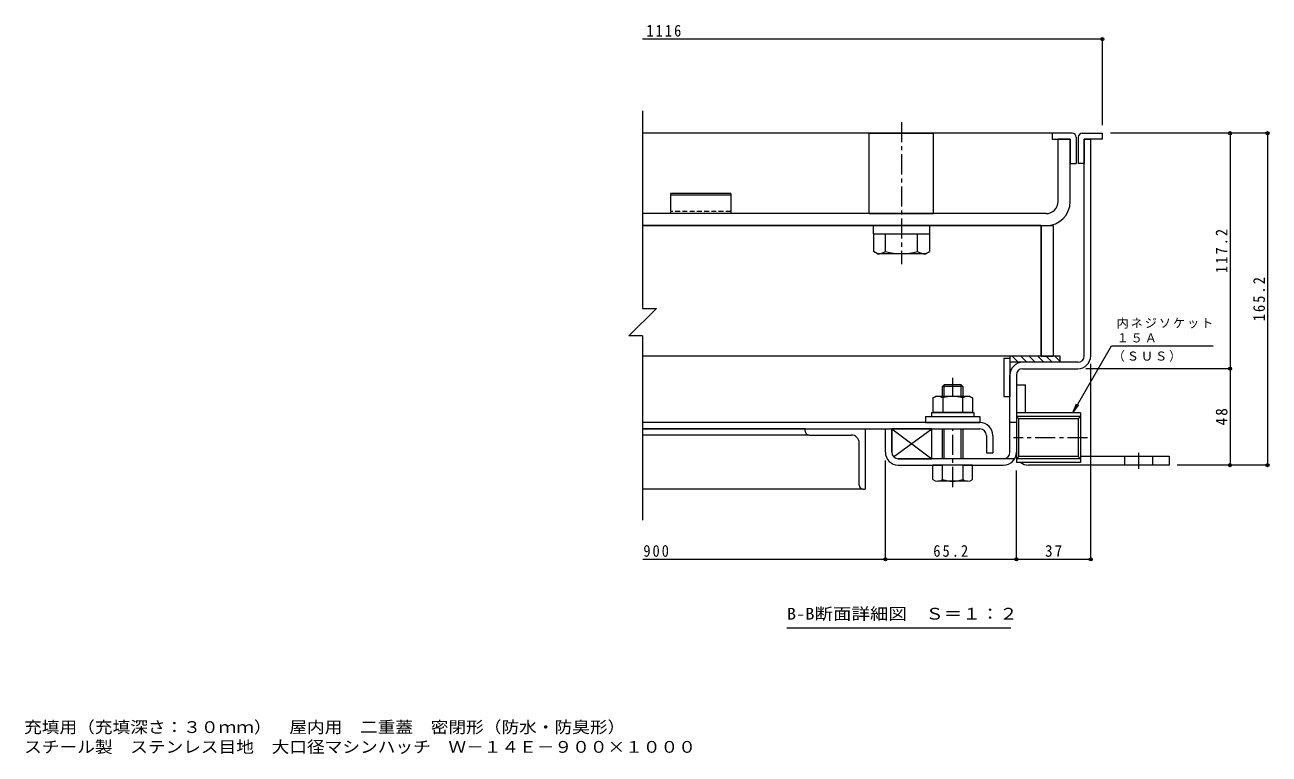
# Model space of a CAD drawing. Units: millimetres on the paper, enlarged 10 times, with parts at other scales. Extents: x -2620 to 2719, y -1962 to 1857.
# Drawn here: x -498 to 2599, y -1962 to -148 of the extents above; entities that cross this region are included whole.
import ezdxf
from ezdxf.enums import TextEntityAlignment as Align

# ---------------------------------------------------------------- set-up
doc = ezdxf.new("R2010")
doc.units = ezdxf.units.MM
doc.header["$LTSCALE"] = 10
doc.header["$PDMODE"] = 32
doc.header["$PDSIZE"] = 8
doc.linetypes.add('CHAIN1', pattern=[8, 5, -1, 1, -1])
doc.linetypes.add('DASHED1', pattern=[1.8, 1.2, -0.6])
for name, color, linetype, lineweight in [('D-1', 2, 'Continuous', 9), ('D-3', 4, 'Continuous', 9), ('D-5', 7, 'Continuous', 9), ('D-6', 6, 'Continuous', 9), ('D-7', 5, 'Continuous', 5), ('D-8', 5, 'Continuous', 5), ('D-9', 134, 'Continuous', 5), ('D-A', 3, 'Continuous', 9), ('D-B', 6, 'Continuous', 9), ('D-C', 2, 'Continuous', 9), ('D-E', 3, 'Continuous', 9), ('D-F', 7, 'Continuous', 9), ('F-5_F-5ﾚｲﾔ', 7, 'Continuous', 9)]:
    doc.layers.add(name, color=color, linetype=linetype, lineweight=lineweight)
doc.styles.add('ＭＳ ゴシック', font='')
doc.styles.get('ＭＳ ゴシック').set_extended_font_data('MS Gothic')

msp = doc.modelspace()

# ---------------------------------------------------------------- linework, layer by layer
at = {"layer": 'D-1'}
for p, q in [((2138.72, -971.21), (2138.72, -432.21)), ((2138.72, -432.21), (2154.72, -432.21)), ((2154.72, -971.21), (2154.72, -432.21)), ((2122.72, -987.21), (1985.72, -987.21)), ((1953.72, -1211.21), (1953.72, -1019.21)), ((1969.72, -1019.21), (1969.72, -1211.21)), ((1985.72, -1003.21), (2122.72, -1003.21)), ((2129.72, -1113.33), (1969.72, -1113.33)), ((1969.72, -1113.33), (1969.72, -1236.33)), ((2129.72, -1113.33), (2129.72, -1236.33)), ((1969.72, -1137.21), (1953.72, -1137.21)), ((2123.91, -1128.25), (1975.53, -1128.25)), ((1975.53, -1221.4), (1975.53, -1128.25)), ((2129.72, -1122.44), (2123.91, -1128.25)), ((2123.91, -1128.25), (2123.91, -1221.4)), ((1659.72, -1211.21), (1659.72, -1153.21)), ((1965.43, -1227.21), (1675.72, -1227.21)), ((1969.72, -1227.21), (1975.53, -1221.4)), ((2129.72, -1227.21), (1969.72, -1227.21)), ((2129.72, -1236.33), (1969.72, -1236.33)), ((2123.91, -1221.4), (1975.53, -1221.4)), ((2129.72, -1227.21), (2123.91, -1221.4)), ((1675.72, -1243.21), (1786.22, -1243.21)), ((1836.22, -1243.21), (1937.72, -1243.21))]:
    msp.add_line(p, q, dxfattribs=at)
for points in [[(2129.72, -1122.44), (1969.72, -1122.44), (1975.53, -1128.25)], [(1643.72, -1211.21), (1643.72, -1153.21), (1659.72, -1153.21)]]:
    msp.add_lwpolyline(points, dxfattribs=at)
for centre, radius, start, end in [((1985.72, -1019.21), 32, 90, 180), ((2122.72, -971.21), 16, 270, 0), ((2122.72, -971.21), 32, 270, 0), ((1985.72, -1019.21), 16, 90, 180), ((1675.72, -1211.21), 32, 180, 270), ((1675.72, -1211.21), 16, 180, 270), ((1937.72, -1211.21), 32, 270, 0), ((1937.72, -1211.21), 16, 270, 0)]:
    msp.add_arc(centre, radius, start, end, dxfattribs=at)
at = {"layer": 'D-3'}
for p, q in [((2058.72, -417.21), (1039.46, -417.21)), ((2058.72, -432.21), (2103.72, -432.21)), ((2103.72, -432.21), (2103.72, -492.21)), ((2118.72, -427.21), (2118.72, -492.21)), ((2123.72, -427.21), (2123.72, -492.21)), ((2133.72, -417.21), (2183.72, -417.21)), ((2183.72, -432.21), (2138.72, -432.21)), ((2138.72, -432.21), (2138.72, -492.21)), ((2183.72, -417.21), (2183.72, -432.21)), ((2103.72, -492.21), (2118.72, -492.21)), ((2138.72, -492.21), (2123.72, -492.21)), ((1108.72, -567.21), (1108.72, -617.21)), ((1258.72, -567.21), (1108.72, -567.21)), ((1258.72, -571.54), (1108.72, -571.54))]:
    msp.add_line(p, q, dxfattribs=at)
at = {"layer": 'D-3', "linetype": 'DASHED1'}
msp.add_line((1258.72, -612.21), (1108.72, -612.21), dxfattribs=at)
at = {"layer": 'D-3'}
for points in [[(2108.72, -417.21), (2058.72, -417.21), (2058.72, -432.21)], [(1258.72, -567.21), (1258.72, -617.21), (1108.72, -617.21)]]:
    msp.add_lwpolyline(points, dxfattribs=at)
for centre, start, end in [((2108.72, -427.21), 0, 90), ((2133.72, -427.21), 90, 180)]:
    msp.add_arc(centre, 10, start, end, dxfattribs=at)
at = {"layer": 'D-5'}
for p, q in [((2110.12, -1113.33), (2206.62, -946.17)), ((2206.62, -946.17), (2459.36, -946.17)), ((2110.12, -1113.33), (2119.68, -1090.23)), ((2110.12, -1113.33), (2125.33, -1093.49)), ((1955.89, -1648.9), (1398.39, -1648.9))]:
    msp.add_line(p, q, dxfattribs=at)
at = {"layer": 'D-6'}
for p, q in [((1938.72, -977.21), (1953.72, -977.21)), ((1938.72, -977.21), (1938.72, -1072.21)), ((1953.72, -972.21), (1953.72, -1072.21)), ((2078.72, -987.21), (1953.72, -987.21)), ((1974.41, -987.21), (1959.41, -972.21)), ((1995.63, -987.21), (1980.63, -972.21)), ((2016.84, -987.21), (2001.84, -972.21)), ((2038.05, -987.21), (2023.05, -972.21)), ((2059.27, -987.21), (2044.27, -972.21)), ((2078.72, -985.45), (2065.48, -972.21)), ((1938.72, -1072.21), (1953.72, -1072.21)), ((1659.72, -1153.21), (1659.72, -1211.21)), ((1664.24, -1222.35), (1759.72, -1153.21)), ((1675.72, -1227.21), (1759.72, -1227.21))]:
    msp.add_line(p, q, dxfattribs=at)
msp.add_lwpolyline([(2078.72, -987.21), (2078.72, -972.21), (1953.72, -972.21)], dxfattribs=at)
msp.add_lwpolyline([(1759.72, -1227.21), (1759.72, -1153.21), (1659.72, -1153.21)], close=True, dxfattribs=at)
at = {"layer": 'D-7'}
for p, q in [((1790.28, -1043.21), (1786.22, -1047.27)), ((1836.22, -1047.27), (1786.22, -1047.27)), ((1786.22, -1070.71), (1786.22, -1047.27)), ((1832.16, -1043.21), (1790.28, -1043.21)), ((1790.28, -1070.71), (1790.28, -1043.21)), ((1832.16, -1043.21), (1836.22, -1047.27)), ((1832.16, -1070.71), (1832.16, -1043.21)), ((1836.22, -1047.27), (1836.22, -1070.71)), ((1836.22, -1047.27), (1836.22, -1070.71)), ((1786.22, -1227.21), (1786.22, -1153.21)), ((1790.28, -1227.21), (1790.28, -1153.21)), ((1832.16, -1227.21), (1832.16, -1153.21)), ((1836.22, -1153.21), (1836.22, -1227.21)), ((1762.22, -1278.74), (1762.22, -1243.21)), ((1860.22, -1243.21), (1762.22, -1243.21)), ((1786.22, -1278.74), (1786.22, -1243.21)), ((1836.22, -1243.21), (1836.22, -1278.74)), ((1860.22, -1278.74), (1860.22, -1243.21)), ((1848.22, -1283.21), (1774.22, -1283.21))]:
    msp.add_line(p, q, dxfattribs=at)
at = {"layer": 'D-7', "linetype": 'CHAIN1'}
for p, q in [((1811.22, -1070.71), (1811.22, -1025.55)), ((1811.22, -1297.6), (1811.22, -1153.21))]:
    msp.add_line(p, q, dxfattribs=at)
at = {"layer": 'D-7', "color": 2, "lineweight": 9}
for p, q in [((1762.15, -1076.01), (1768.72, -1072.21)), ((1762.15, -1076.01), (1762.15, -1112.21)), ((1853.72, -1072.21), (1768.72, -1072.21)), ((1786.69, -1076.01), (1786.69, -1112.21)), ((1835.76, -1076.01), (1835.76, -1112.21))]:
    msp.add_line(p, q, dxfattribs=at)
at = {"layer": 'D-7', "color": 6, "lineweight": 9}
for p, q in [((1758.72, -1112.21), (1758.72, -1122.21)), ((1758.72, -1122.21), (1863.72, -1122.21))]:
    msp.add_line(p, q, dxfattribs=at)
at = {"layer": 'D-7', "color": 134}
for p, q in [((1743.72, -1122.21), (1743.72, -1137.21)), ((1743.72, -1122.21), (1878.72, -1122.21)), ((1743.72, -1137.21), (1878.72, -1137.21)), ((1878.72, -1122.21), (1878.72, -1137.21))]:
    msp.add_line(p, q, dxfattribs=at)
at = {"layer": 'D-7', "color": 2, "lineweight": 9}
msp.add_lwpolyline([(1853.72, -1072.21), (1860.3, -1076.01), (1860.3, -1112.21), (1762.15, -1112.21)], dxfattribs=at)
at = {"layer": 'D-7', "color": 6, "lineweight": 9}
msp.add_lwpolyline([(1758.72, -1112.21), (1863.72, -1112.21), (1863.72, -1122.21)], dxfattribs=at)
at = {"layer": 'D-7', "color": 2, "lineweight": 9}
for centre, radius, start, end in [((1776.63, -1101.09), 28.97, 94.38438, 120), ((1773.65, -1096.41), 24.21, 57.42749, 88.18784), ((1811.22, -1153.41), 81.2, 72.41188, 107.5881), ((1848.79, -1096.41), 24.21, 91.81215, 122.57249), ((1845.81, -1101.09), 28.97, 59.99998, 85.6156)]:
    msp.add_arc(centre, radius, start, end, dxfattribs=at)
at = {"layer": 'D-7'}
for centre, radius, start, end in [((1774.22, -1264.88), 18.33, 229.1022, 310.89809), ((1811.22, -1211.13), 72.08, 249.70546, 290.29454), ((1848.22, -1264.88), 18.33, 229.10191, 310.8978)]:
    msp.add_arc(centre, radius, start, end, dxfattribs=at)
at = {"layer": 'D-8'}
for p, q in [((2031.22, -647.21), (2061.22, -647.21)), ((2031.22, -647.21), (2031.22, -972.21)), ((2061.22, -647.21), (2061.22, -972.21)), ((2031.22, -972.21), (2061.22, -972.21))]:
    msp.add_line(p, q, dxfattribs=at)
at = {"layer": 'D-9'}
for p, q in [((1614.22, -667.21), (1614.22, -711.58)), ((1643.72, -711.72), (1643.72, -667.21)), ((1723.72, -711.72), (1723.72, -667.21)), ((1753.22, -667.21), (1753.22, -711.72)), ((1623.77, -717.09), (1614.22, -711.58)), ((1743.72, -717.21), (1753.22, -711.72)), ((1743.72, -717.21), (1623.97, -717.21))]:
    msp.add_line(p, q, dxfattribs=at)
for centre, radius, start, end in [((1625.01, -682.7), 34.53, 267.86055, 302.81094), ((1683.72, -568.61), 148.6, 254.38446, 285.61554), ((1742.43, -682.7), 34.53, 237.18906, 272.13945)]:
    msp.add_arc(centre, radius, start, end, dxfattribs=at)
at = {"layer": 'D-A'}
for p, q in [((1879.22, -1137.21), (1040.17, -1137.21)), ((1040.17, -1153.21), (1879.22, -1153.21)), ((1895.22, -1169.21), (1895.22, -1212.21)), ((1911.22, -1169.21), (1911.22, -1212.21)), ((1895.22, -1212.21), (1911.22, -1212.21))]:
    msp.add_line(p, q, dxfattribs=at)
for radius in [32, 16]:
    msp.add_arc((1879.22, -1169.21), radius, 0, 90, dxfattribs=at)
at = {"layer": 'D-B'}
for p, q in [((1443.72, -1153.21), (1040.17, -1153.21)), ((1453.72, -1168.21), (1040.17, -1168.21)), ((1443.72, -1153.21), (1593.72, -1153.21)), ((1443.72, -1158.21), (1443.72, -1153.21)), ((1453.72, -1168.21), (1558.72, -1168.21)), ((1593.72, -1153.21), (1593.72, -1303.21)), ((1578.72, -1293.21), (1578.72, -1188.21)), ((1588.72, -1303.21), (1040.17, -1303.21)), ((1588.72, -1303.21), (1593.72, -1303.21))]:
    msp.add_line(p, q, dxfattribs=at)
for centre, radius, start, end in [((1453.72, -1158.21), 10, 180, 270), ((1558.72, -1188.21), 20, 0, 90), ((1588.72, -1293.21), 10, 180, 270)]:
    msp.add_arc(centre, radius, start, end, dxfattribs=at)
at = {"layer": 'D-C', "linetype": 'CHAIN1'}
msp.add_line((1683.72, -389.53), (1683.72, -742.84), dxfattribs=at)
at = {"layer": 'D-C'}
for p, q in [((1603.72, -617.21), (1603.72, -417.21)), ((1603.72, -417.21), (1763.72, -417.21)), ((1763.72, -617.21), (1763.72, -417.21)), ((1603.72, -617.21), (1763.72, -617.21))]:
    msp.add_line(p, q, dxfattribs=at)
at = {"layer": 'D-C', "color": 134, "lineweight": 5}
for p, q in [((1613.72, -647.21), (1753.72, -647.21)), ((1753.72, -647.21), (1753.72, -667.21))]:
    msp.add_line(p, q, dxfattribs=at)
msp.add_lwpolyline([(1613.72, -647.21), (1613.72, -667.21), (1753.72, -667.21)], dxfattribs=at)
at = {"layer": 'D-E', "color": 2}
for p, q in [((2031.22, -647.21), (1039.52, -647.21)), ((2031.22, -972.21), (2031.22, -647.21)), ((2031.22, -972.21), (1040.17, -972.21))]:
    msp.add_line(p, q, dxfattribs=at)
at = {"layer": 'D-E'}
for p, q in [((1969.72, -1043.21), (1969.72, -1211.21)), ((1969.72, -1043.21), (1992.22, -1043.21)), ((1992.22, -1113.33), (1992.22, -1043.21)), ((2129.72, -1220.71), (2349.72, -1220.71)), ((2239.72, -1243.21), (2239.72, -1220.71)), ((2309.72, -1243.21), (2309.72, -1220.71)), ((2349.72, -1220.71), (2349.72, -1243.21)), ((2349.72, -1243.21), (1999.72, -1243.21))]:
    msp.add_line(p, q, dxfattribs=at)
at = {"layer": 'D-E', "linetype": 'CHAIN1'}
msp.add_line((2274.72, -1251.94), (2274.72, -1212.5), dxfattribs=at)
at = {"layer": 'D-E'}
msp.add_arc((1999.72, -1213.21), 30, 230.3984, 270, dxfattribs=at)
at = {"layer": 'D-F'}
for p, q in [((2183.72, -183.11), (1039.46, -183.11)), ((2183.72, -180.11), (2183.72, -397.21)), ((1039.46, -361.45), (1039.46, -852.97)), ((2597.9, -417.21), (2203.72, -417.21)), ((2501.56, -417.21), (2501.56, -1003.21)), ((2594.9, -417.21), (2594.9, -1243.21)), ((1073.87, -852.97), (1005.06, -921.79)), ((1039.46, -852.97), (1073.87, -852.97)), ((1039.46, -921.79), (1005.06, -921.79)), ((1039.46, -921.79), (1039.46, -1379.75)), ((2504.56, -1003.21), (2142.72, -1003.21)), ((2154.72, -1480.55), (2154.72, -991.21)), ((2501.56, -1003.21), (2501.56, -1243.21)), ((1643.72, -1480.55), (1643.72, -1231.21)), ((1969.72, -1480.55), (1969.72, -1256.33)), ((2597.9, -1243.21), (2369.72, -1243.21)), ((1643.72, -1477.55), (1040.17, -1477.55)), ((1969.72, -1477.55), (1643.72, -1477.55)), ((2154.72, -1477.55), (1969.72, -1477.55))]:
    msp.add_line(p, q, dxfattribs=at)
at = {"layer": 'D-F', "color": 3}
for p, q in [((2073.72, -587.21), (2073.72, -432.21)), ((2103.72, -432.21), (2073.72, -432.21)), ((2103.72, -587.21), (2103.72, -432.21)), ((2043.72, -617.21), (1039.46, -617.21)), ((1039.52, -647.21), (2043.72, -647.21))]:
    msp.add_line(p, q, dxfattribs=at)
at = {"layer": 'D-F', "linetype": 'CHAIN1'}
msp.add_line((2146.73, -1174.83), (1962.36, -1174.83), dxfattribs=at)
at = {"layer": 'D-F', "color": 3}
for radius in [30, 60]:
    msp.add_arc((2043.72, -587.21), radius, 270, 0, dxfattribs=at)
at = {"layer": 'D-F'}
for p in [(2183.72, -183.11), (2501.56, -417.21), (2594.9, -417.21), (2501.56, -1003.21), (2501.56, -1243.21), (2594.9, -1243.21), (1643.72, -1477.55), (1969.72, -1477.55), (2154.72, -1477.55)]:
    msp.add_point(p, dxfattribs=at)

# ---------------------------------------------------------------- texts
at = {"layer": 'D-5', "color": 2, "style": 'ＭＳ ゴシック', "width": 1.15}
msp.add_text('B-B断面詳細図\u3000Ｓ＝１：２', height=29.33, dxfattribs=at).set_placement((1398.39, -1636.4), align=Align.BOTTOM_LEFT)
at = {"layer": 'D-5', "char_height": 21.99, "attachment_point": 7, "style": 'ＭＳ ゴシック'}
for s, insert in [('\\T1.17;内ネジソケット', (2219.36, -903.33)), ('\\T1.17;１５Ａ', (2219.36, -938.16)), ('\\T1.17;（ＳＵＳ）', (2209.7, -986.01))]:
    msp.add_mtext(s, dxfattribs=dict(at, insert=insert))
at = {"layer": 'D-F', "color": 2, "char_height": 29.33, "attachment_point": 7, "style": 'ＭＳ ゴシック'}
for s, insert in [('\\T1.28;\\W0.9;1116', (1048.72, -177.11)), ('\\T1.27;\\W0.9;900', (1041.3, -1471.55)), ('\\T1.28;\\W0.9;65.2', (1762.97, -1471.55)), ('\\T1.27;\\W0.95;37', (2040.97, -1471.55))]:
    msp.add_mtext(s, dxfattribs=dict(at, insert=insert))
at = {"layer": 'D-F', "color": 2, "char_height": 29.33, "attachment_point": 7, "rotation": 90, "style": 'ＭＳ ゴシック'}
for s, insert in [('\\T1.28;\\W0.9;117.2', (2495.56, -765.21)), ('\\T1.28;\\W0.9;165.2', (2588.9, -885.21)), ('\\T1.27;\\W0.95;48', (2495.56, -1144.46))]:
    msp.add_mtext(s, dxfattribs=dict(at, insert=insert))
at = {"layer": 'F-5_F-5ﾚｲﾔ', "color": 2, "style": 'ＭＳ ゴシック', "width": 1.1}
for s, p in [('充填用（充填深さ：３０ｍｍ）\u3000屋内用\u3000二重蓋\u3000密閉形（防水・防臭形）', (-500.11, -1918.5)), ('スチール製\u3000ステンレス目地\u3000大口径マシンハッチ\u3000Ｗ－１４Ｅ－９００×１０００', (-500.11, -1967.71))]:
    msp.add_text(s, height=29.33, dxfattribs=at).set_placement(p, align=Align.BOTTOM_LEFT)

doc.saveas('drawing.dxf')
